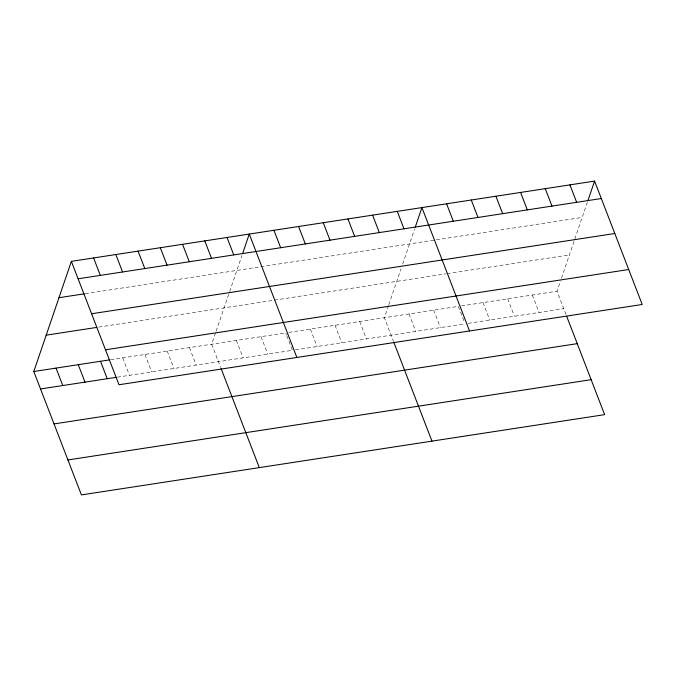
<?xml version="1.0" encoding="UTF-8"?>
<svg xmlns="http://www.w3.org/2000/svg" width="676" height="676" viewBox="0 0 676 676"><rect width="100%" height="100%" fill="white"/><g stroke="black" fill="none" stroke-linecap="round" stroke-linejoin="round"><path stroke-width="0.51" stroke-dasharray="3.38 2.54" d="M215.509 333.04L211.698 344.219L220.672 367.499M216.143 331.172L229.333 292.505M229.663 291.542L241.949 255.503M388.489 305.62L384.357 317.737L393.339 341.008M388.81 304.682L401.012 268.896M402.651 264.096L414.608 229.012M565.998 314.517L557.016 291.246L560.514 280.996M561.469 278.199L587.588 201.592M85.252 293.68L582.188 217.444M98.755 327.1L273.425 300.305M274.448 300.144L446.084 273.814M447.115 273.653L569.412 254.894M110.619 359.733L285.695 332.871L286.438 334.806M288.779 332.398L458.353 306.38L464.708 322.858M461.438 305.907L557.016 291.246M117.345 377.174L292.421 350.312L286.818 335.778M295.505 349.838L465.088 323.829M468.172 323.356L563.75 308.687M532.35 295.032L539.085 312.473M507.684 298.817L514.419 316.258M483.019 302.594L489.754 320.044M433.688 310.166L440.422 327.606M409.022 313.951L415.757 331.392M359.691 321.522L366.426 338.963M335.026 325.3L341.752 342.749M310.36 329.085L317.086 346.534M261.029 336.656L267.755 354.097M236.363 340.442L243.09 357.883M189.457 347.633L196.192 365.082M167.217 351.047L173.952 368.488M144.985 354.461L151.711 371.901M122.745 357.866L129.479 375.315"/><path stroke-width="1.01" d="M566.75 316.461L604.631 414.641L81.416 494.908L33.8 371.513L71.369 261.358L594.584 181.092L642.2 304.487L118.984 384.754L71.369 261.358M242.583 253.644L249.258 234.065L296.874 357.46M415.25 227.153L421.925 207.574L469.541 330.978M587.909 200.662L594.584 181.092M78.095 278.799L601.319 198.533M58.973 297.71L84.238 293.832M91.59 313.765L614.805 233.499M46.196 335.161L96.736 327.412M105.49 349.788L628.705 269.521M33.8 371.513L109.605 359.885M40.535 388.962L116.34 377.326M54.021 423.92L577.245 343.653M67.921 459.95L591.145 379.675M569.919 184.869L576.653 202.318M545.253 188.655L551.988 206.104M520.588 192.44L527.322 209.881M495.922 196.226L502.648 213.667M471.257 200.011L477.983 217.452M446.591 203.789L453.317 221.238M397.26 211.36L403.986 228.809M372.594 215.145L379.32 232.586M347.929 218.931L354.655 236.372M393.711 341.98L431.972 441.132M323.255 222.717L329.989 240.157M298.589 226.494L305.324 243.943M273.924 230.279L280.658 247.729M227.026 237.479L233.752 254.92M204.786 240.893L211.52 258.333M182.554 244.298L189.28 261.747M221.052 368.462L259.305 467.623M160.313 247.712L167.048 265.153M138.073 251.126L144.808 268.566M115.841 254.531L122.567 271.98M93.601 257.945L100.335 275.394M100.513 361.28L107.239 378.721M78.272 364.694L85.007 382.134M56.04 368.107L62.767 385.548"/></g></svg>
